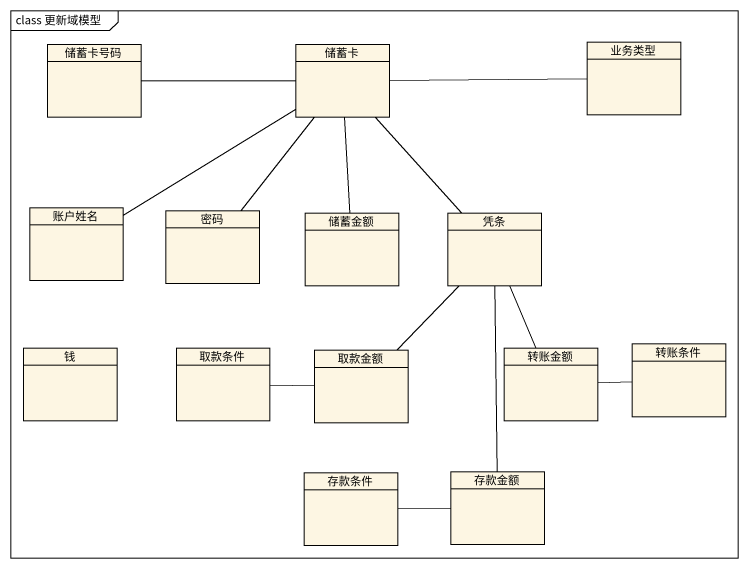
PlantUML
@startuml
mainframe class 更新域模型
hide circle
hide empty members
class 业务类型
class 储蓄卡号码
class 储蓄卡
class 账户姓名
class 密码
class 储蓄金额
class 凭条
class 钱
class 取款条件
class 取款金额
class 转账金额
class 转账条件
class 存款条件
class 存款金额
储蓄卡号码 -right- 储蓄卡
储蓄卡 -right- 业务类型
储蓄卡 -- 账户姓名
储蓄卡 -- 密码
储蓄卡 -- 储蓄金额
储蓄卡 -- 凭条
凭条 -- 取款金额
凭条 -- 转账金额
凭条 -- 存款金额
取款金额 -left- 取款条件
转账金额 -right- 转账条件
存款金额 -left- 存款条件
@enduml
